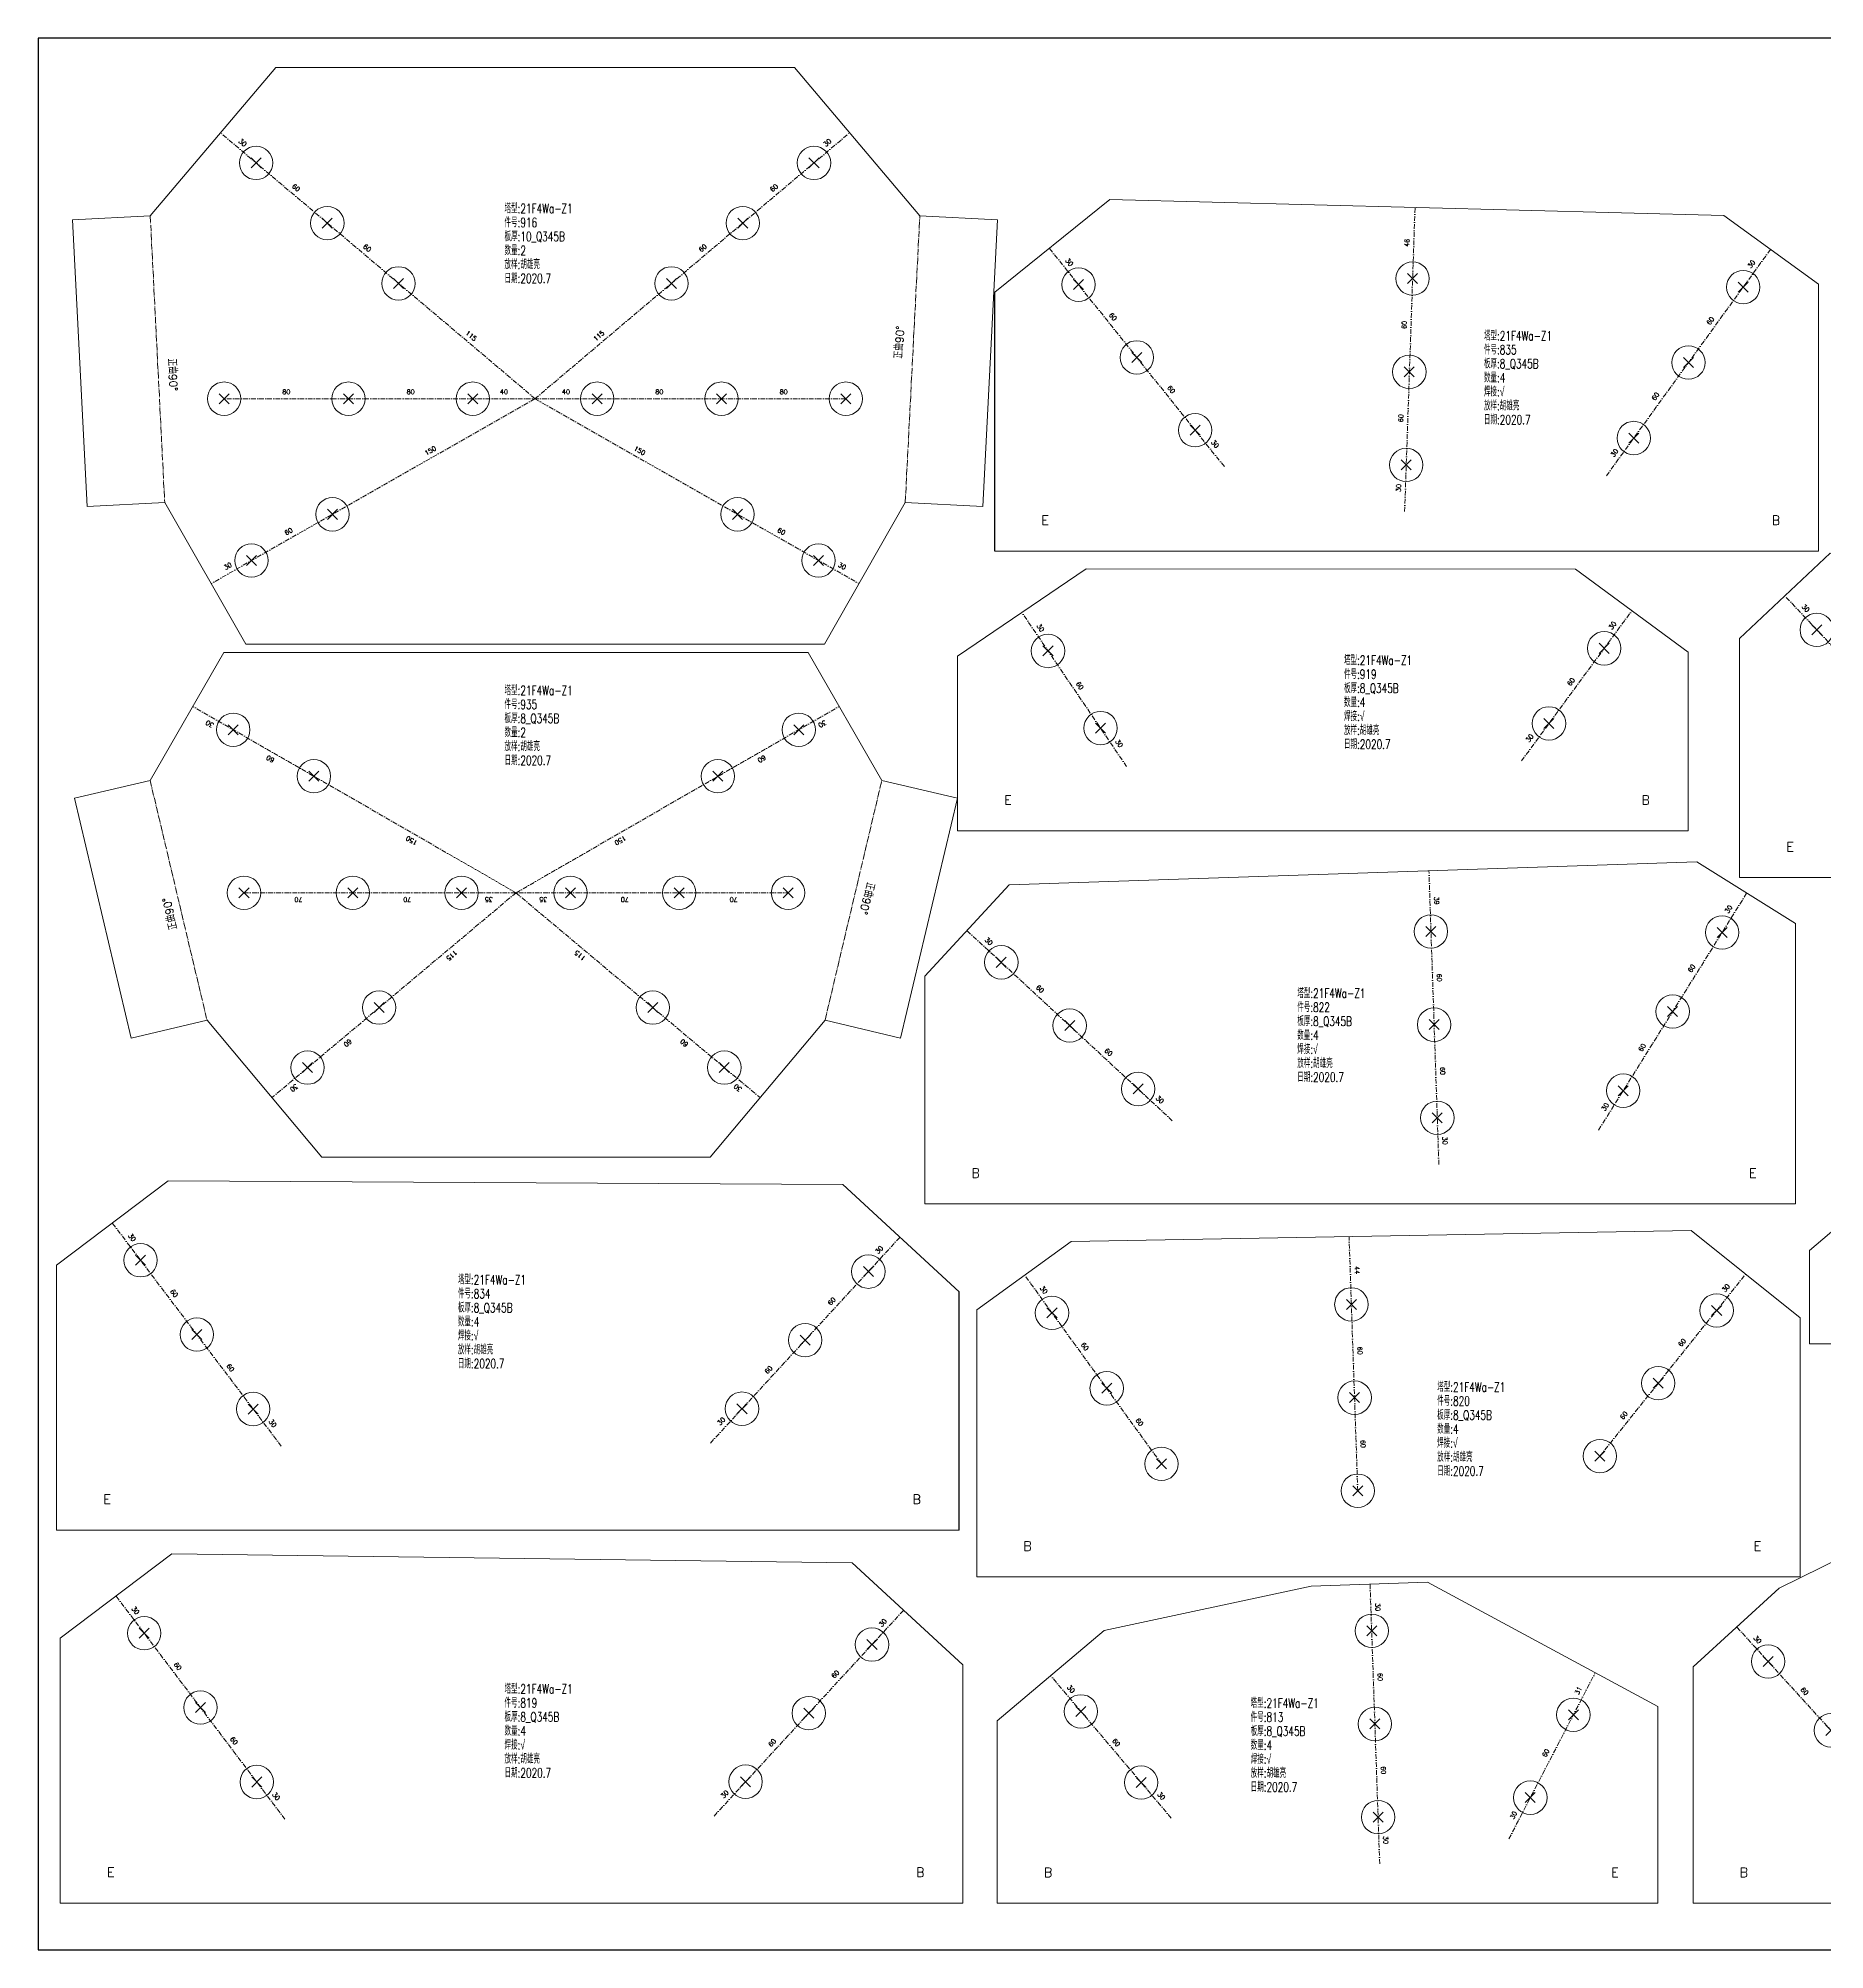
# Model space of a CAD drawing. Extents: x 1310 to 15542, y -76 to 8381.
# Drawn here: x 6401 to 7550, y 7151 to 8381 of the extents above; entities that cross this region are included whole.
import ezdxf
from ezdxf.enums import TextEntityAlignment as Align

# ---------------------------------------------------------------- set-up
doc = ezdxf.new("R2010")
doc.units = 0
doc.header["$MEASUREMENT"] = 0
doc.linetypes.add('一点画线', pattern=[5.2, 3, -1, 0.2, -1])
doc.linetypes.add('制弯线', pattern=[5.9, 4, -0.5, 0.2, -0.5, 0.2, -0.5])
doc.layers.get('0').update_dxf_attribs({"linetype": 'CONTINUOUS', "lineweight": 25})
for name, color, linetype, lineweight in [('1', 7, 'CONTINUOUS', 25), ('2', 7, 'CONTINUOUS', 25), ('5', 7, 'CONTINUOUS', 25)]:
    doc.layers.add(name, color=color, linetype=linetype, lineweight=lineweight)
doc.styles.add('HZ', font='txt.shx', dxfattribs={"width": 0.7, "oblique": 12, "bigfont": 'hztxt.shx'})
doc.styles.get("Standard").update_dxf_attribs({"font": 'simplex.shx', "width": 0.7, "height": 3, "bigfont": 'gbhzfs.shx'})

# ---------------------------------------------------------------- blocks, each defined once
blk = doc.blocks.new('板孔21.5')
at = {"layer": '5', "color": 7, "linetype": 'Continuous', "lineweight": 13}
for p, q in [((-0.3, -0.3), (0.3, 0.3)), ((0.3, -0.3), (-0.3, 0.3))]:
    blk.add_line(p, q, dxfattribs=at)
blk.add_circle((0, 0), 1, dxfattribs=at)
blk = doc.blocks.new('PLKM_93b4ce15-1a64-4b0f-bfd2-b0ce9997255c', base_point=(10465.8, 9372.3))
at = {"layer": '1', "color": 7, "linetype": 'Continuous', "lineweight": 18}
for p, q in [((10123.6, 9534.7), (10076.1, 9452.4)), ((10499.4, 9534.7), (10123.6, 9534.7)), ((10546.8, 9452.4), (10499.4, 9534.7)), ((10076.1, 9452.4), (10027.4, 9440.9)), ((10595.5, 9440.9), (10546.8, 9452.4)), ((10027.4, 9440.9), (10064, 9286.6)), ((10558.9, 9286.6), (10595.5, 9440.9)), ((10064, 9286.6), (10112.7, 9298.1)), ((10112.7, 9298.1), (10186.6, 9210)), ((10436.3, 9210), (10510.3, 9298.1)), ((10510.3, 9298.1), (10558.9, 9286.6)), ((10186.6, 9210), (10436.3, 9210))]:
    blk.add_line(p, q, dxfattribs=at)
at = {"layer": '2', "color": 9, "linetype": '一点画线', "lineweight": 13}
for p, q in [((10311.5, 9380.1), (10103.6, 9500)), ((10311.5, 9380.1), (10519.4, 9500)), ((10136.5, 9380.1), (10486.5, 9380.1)), ((10311.5, 9380.1), (10154.5, 9248.3)), ((10311.4, 9380.1), (10468.5, 9248.3))]:
    blk.add_line(p, q, dxfattribs=at)
at = {"layer": '2', "color": 190, "linetype": '制弯线', "lineweight": 13}
for p, q in [((10076.1, 9452.4), (10112.7, 9298.1)), ((10510.3, 9298.1), (10546.8, 9452.4))]:
    blk.add_line(p, q, dxfattribs=at)
at = {"layer": '1', "color": 7, "linetype": 'Continuous', "lineweight": 0, "xscale": 10.75, "yscale": 10.75, "zscale": 10.75, "rotation": 180}
for p in [(10129.6, 9485), (10493.4, 9485), (10181.5, 9455.1), (10441.4, 9455.1), (10136.5, 9380.1), (10206.5, 9380.1), (10276.5, 9380.1), (10346.5, 9380.1), (10416.5, 9380.1), (10486.5, 9380.1), (10223.4, 9306.2), (10399.5, 9306.2), (10177.4, 9267.6), (10445.5, 9267.6)]:
    blk.add_blockref('板孔21.5', p, dxfattribs=at)
at = {"layer": '1', "color": 7, "linetype": 'Continuous', "lineweight": 13, "insert": (10304.1, 9513.3), "char_height": 6, "width": 600, "attachment_point": 1, "line_spacing_factor": 0.9}
blk.add_mtext('塔型:21F4Wa-Z1\\P件号:935\\P板厚:8_Q345B\\P数量:2\\P放样:胡雄亮\\P日期:2020.7', dxfattribs=at)
at = {"layer": '2', "color": 7, "linetype": 'Continuous', "lineweight": 13}
for s, rotation, p in [('30', 151, (10115.6, 9490.8)), ('30', 210, (10507.4, 9490.8)), ('60', 151, (10154.6, 9468.3)), ('60', 210, (10468.4, 9468.3)), ('150', 151, (10245.5, 9415.8)), ('150', 210, (10377.4, 9415.8)), ('70', 180, (10171.5, 9378.1)), ('70', 180, (10241.5, 9378.1)), ('35', 180, (10294, 9378.1)), ('35', 180, (10329, 9378.1)), ('70', 180, (10381.5, 9378.1)), ('70', 180, (10451.5, 9378.1)), ('115', 220, (10268.7, 9341.6)), ('115', 141, (10354.2, 9341.6)), ('60', 220, (10201.7, 9285.3)), ('60', 141, (10421.2, 9285.3)), ('30', 220, (10167.2, 9256.4)), ('30', 141, (10455.7, 9256.4))]:
    blk.add_text(s, height=3, rotation=rotation, dxfattribs=at).set_placement(p, align=Align.BOTTOM_CENTER)
for rotation, p in [(257, (10535.7, 9387.6)), (104, (10095.3, 9357.4))]:
    blk.add_text('正曲90%%d', height=5, rotation=rotation, dxfattribs=at).set_placement(p, align=Align.BOTTOM_LEFT)
blk = doc.blocks.new('PLKM_e14cb6b3-fe54-40ab-bf7c-7b3cfa7ef2ea', base_point=(6645.5, 9368.2))
at = {"layer": '1', "color": 7, "linetype": 'Continuous', "lineweight": 18}
for p, q in [((6303.9, 9452.5), (6221.2, 9396.3)), ((6618.7, 9452.2), (6303.9, 9452.5)), ((6691.2, 9398.9), (6618.7, 9452.2)), ((6691.2, 9283.9), (6691.2, 9398.9)), ((6221.2, 9396.3), (6221.2, 9283.9)), ((6221.2, 9283.9), (6691.2, 9283.9))]:
    blk.add_line(p, q, dxfattribs=at)
at = {"layer": '2', "color": 9, "linetype": '一点画线', "lineweight": 13}
for p, q in [((6330, 9325.2), (6262.6, 9424.4)), ((6584, 9328.8), (6655, 9425.5))]:
    blk.add_line(p, q, dxfattribs=at)
at = {"layer": '1', "color": 7, "linetype": 'Continuous', "lineweight": 0, "xscale": 10.75, "yscale": 10.75, "zscale": 10.75}
for p in [(6279.4, 9399.6), (6637.2, 9401.3), (6313.2, 9350), (6601.7, 9353)]:
    blk.add_blockref('板孔21.5', p, dxfattribs=at)
at = {"layer": '1', "color": 7, "linetype": 'Continuous', "lineweight": 13, "insert": (6469.8, 9396.6), "char_height": 6, "width": 600, "attachment_point": 1, "line_spacing_factor": 0.9}
blk.add_mtext('塔型:21F4Wa-Z1\\P件号:919\\P板厚:8_Q345B\\P数量:4\\P焊接:√\\P放样:胡雄亮\\P日期:2020.7', dxfattribs=at)
at = {"layer": '2', "color": 7, "linetype": 'Continuous', "lineweight": 13}
for s, rotation, p in [('30', 305, (6272.6, 9413.1)), ('30', 54, (6644.5, 9414.6)), ('60', 305, (6297.9, 9375.9)), ('60', 54, (6617.8, 9378.3)), ('30', 305, (6323.2, 9338.7)), ('30', 54, (6591.2, 9342.1))]:
    blk.add_text(s, height=3, rotation=rotation, dxfattribs=at).set_placement(p, align=Align.BOTTOM_CENTER)
for s, p in [('E', (6251.2, 9298.9)), ('B', (6661.2, 9298.9))]:
    blk.add_text(s, height=6, dxfattribs=at).set_placement(p, align=Align.BOTTOM_LEFT)
blk = doc.blocks.new('PLKM_1c0813aa-8c96-4573-bdc6-c350a5e86697', base_point=(4569, 9469.4))
at = {"layer": '1', "color": 7, "linetype": 'Continuous', "lineweight": 18}
for p, q in [((4260.7, 9655), (4180, 9559.5)), ((4594.4, 9655), (4260.7, 9655)), ((4675.1, 9559.5), (4594.4, 9655)), ((4180, 9559.5), (4130, 9557)), ((4725, 9557), (4675.1, 9559.5)), ((4130, 9557), (4139.4, 9372.5)), ((4715.7, 9372.5), (4725, 9557)), ((4139.4, 9372.5), (4189.3, 9375.1)), ((4189.3, 9375.1), (4241.4, 9283.9)), ((4613.7, 9283.9), (4665.7, 9375.1)), ((4665.7, 9375.1), (4715.7, 9372.5)), ((4241.4, 9283.9), (4613.7, 9283.9))]:
    blk.add_line(p, q, dxfattribs=at)
at = {"layer": '2', "color": 9, "linetype": '一点画线', "lineweight": 13}
for p, q in [((4427.6, 9441.9), (4225.2, 9613)), ((4427.5, 9441.9), (4629.9, 9613)), ((4427.5, 9441.9), (4219.1, 9322.9)), ((4627.5, 9441.9), (4227.5, 9441.9)), ((4427.5, 9441.9), (4636, 9322.9))]:
    blk.add_line(p, q, dxfattribs=at)
at = {"layer": '2', "color": 190, "linetype": '制弯线', "lineweight": 13}
for p, q in [((4180, 9559.5), (4189.3, 9375.1)), ((4665.7, 9375.1), (4675.1, 9559.5))]:
    blk.add_line(p, q, dxfattribs=at)
at = {"layer": '1', "color": 7, "linetype": 'Continuous', "lineweight": 0, "xscale": 10.75, "yscale": 10.75, "zscale": 10.75}
for p in [(4248.1, 9593.6), (4607, 9593.6), (4293.9, 9554.9), (4561.2, 9554.9), (4339.7, 9516.1), (4515.3, 9516.1), (4227.5, 9441.9), (4307.5, 9441.9), (4387.5, 9441.9), (4467.5, 9441.9), (4547.5, 9441.9), (4627.5, 9441.9), (4297.2, 9367.5), (4557.8, 9367.5), (4245.1, 9337.8), (4609.9, 9337.8)]:
    blk.add_blockref('板孔21.5', p, dxfattribs=at)
at = {"layer": '1', "color": 7, "linetype": 'Continuous', "lineweight": 13, "insert": (4407.9, 9567.3), "char_height": 6, "width": 600, "attachment_point": 1, "line_spacing_factor": 0.9}
blk.add_mtext('塔型:21F4Wa-Z1\\P件号:916\\P板厚:10_Q345B\\P数量:2\\P放样:胡雄亮\\P日期:2020.7', dxfattribs=at)
at = {"layer": '2', "color": 7, "linetype": 'Continuous', "lineweight": 13}
for s, rotation, p in [('30', 321, (4237.9, 9604.8)), ('30', 40, (4617.1, 9604.8)), ('60', 321, (4272.3, 9575.8)), ('60', 40, (4582.8, 9575.7)), ('60', 321, (4318.1, 9537)), ('60', 40, (4537, 9537)), ('115', 321, (4384.9, 9480.5)), ('115', 40, (4470.1, 9480.5)), ('150', 30, (4361.4, 9406.4)), ('150', 331, (4493.7, 9406.4)), ('60', 30, (4270.2, 9354.4)), ('60', 331, (4584.9, 9354.4)), ('30', 30, (4231.1, 9332.1)), ('30', 331, (4623.9, 9332.1))]:
    blk.add_text(s, height=3, rotation=rotation, dxfattribs=at).set_placement(p, align=Align.BOTTOM_CENTER)
for rotation, p in [(87, (4665.4, 9467.5)), (274, (4189.7, 9467.5))]:
    blk.add_text('正曲90%%d', height=5, rotation=rotation, dxfattribs=at).set_placement(p, align=Align.BOTTOM_LEFT)
for s, p in [('80', (4267.5, 9443.9)), ('80', (4347.5, 9443.9)), ('40', (4407.5, 9443.9)), ('40', (4447.5, 9443.9)), ('80', (4507.5, 9443.9)), ('80', (4587.5, 9443.9))]:
    blk.add_text(s, height=3, dxfattribs=at).set_placement(p, align=Align.BOTTOM_CENTER)
blk = doc.blocks.new('PLKM_6b9fda58-829f-46b1-8c4a-fd27eba4aaec', base_point=(12180.9, 10492.2))
at = {"color": 0, "linetype": 'Continuous'}
blk.add_line((11723.6, 10379.2), (11723.6, 10545.8), dxfattribs=at)
at = {"layer": '1', "color": 7, "linetype": 'Continuous', "lineweight": 18}
for p, q in [((11797.7, 10605.3), (11723.6, 10545.8)), ((12192.7, 10595), (11797.7, 10605.3)), ((12253.5, 10551), (12192.7, 10595)), ((12253.5, 10379.2), (12253.5, 10551)), ((11723.6, 10379.2), (12253.5, 10379.2))]:
    blk.add_line(p, q, dxfattribs=at)
at = {"layer": '2', "color": 9, "linetype": '一点画线', "lineweight": 13}
for p, q in [((11987.3, 10404.6), (11994, 10600.2)), ((11871.3, 10433.5), (11758.7, 10574)), ((12117.1, 10427.6), (12222.7, 10573.3))]:
    blk.add_line(p, q, dxfattribs=at)
at = {"layer": '1', "color": 7, "linetype": 'Continuous', "lineweight": 0, "xscale": 10.75, "yscale": 10.75, "zscale": 10.75}
for p in [(11777.5, 10550.6), (11992.4, 10554.5), (12205.1, 10549), (11815, 10503.8), (11990.3, 10494.5), (12169.9, 10500.5), (11852.5, 10456.9), (12134.7, 10451.9), (11988.3, 10434.6)]:
    blk.add_blockref('板孔21.5', p, dxfattribs=at)
at = {"layer": '1', "color": 7, "linetype": 'Continuous', "lineweight": 13, "insert": (12038.3, 10520.7), "char_height": 6, "width": 600, "attachment_point": 1, "line_spacing_factor": 0.9}
blk.add_mtext('塔型:21F4Wa-Z1\\P件号:835\\P板厚:8_Q345B\\P数量:4\\P焊接:√\\P放样:胡雄亮\\P日期:2020.7', dxfattribs=at)
at = {"layer": '2', "color": 7, "linetype": 'Continuous', "lineweight": 13}
for s, rotation, p in [('46', 88, (11991.2, 10577.4)), ('30', 310, (11769.7, 10563.5)), ('30', 54, (12212.3, 10562.4)), ('60', 310, (11797.8, 10528.4)), ('60', 54, (12185.9, 10525.9)), ('60', 88, (11989.4, 10524.6)), ('60', 310, (11835.3, 10481.6)), ('60', 54, (12150.6, 10477.3)), ('60', 88, (11987.3, 10464.6)), ('30', 310, (11863.5, 10446.5)), ('30', 54, (12124.2, 10440.9)), ('30', 88, (11985.8, 10419.7))]:
    blk.add_text(s, height=3, rotation=rotation, dxfattribs=at).set_placement(p, align=Align.BOTTOM_CENTER)
for s, p in [('E', (11753.6, 10394.2)), ('B', (12223.5, 10394.2))]:
    blk.add_text(s, height=6, dxfattribs=at).set_placement(p, align=Align.BOTTOM_LEFT)
blk = doc.blocks.new('PLKM_7a301f2c-fae7-4156-bb80-a4dec6a4c549', base_point=(11368.2, 10491.5))
at = {"color": 0, "linetype": 'Continuous'}
blk.add_line((11519.7, 10379.2), (11519.7, 10532.5), dxfattribs=at)
at = {"layer": '1', "color": 7, "linetype": 'Continuous', "lineweight": 18}
for p, q in [((11010.9, 10603.9), (10939.1, 10549.6)), ((11444.8, 10601.5), (11010.9, 10603.9)), ((11519.7, 10532.5), (11444.8, 10601.5)), ((10939.1, 10549.6), (10939.1, 10379.2)), ((10939.1, 10379.2), (11519.7, 10379.2))]:
    blk.add_line(p, q, dxfattribs=at)
at = {"layer": '2', "color": 9, "linetype": '一点画线', "lineweight": 13}
for p, q in [((11083.6, 10433.2), (10975, 10576.7)), ((11359.7, 10435.2), (11481.6, 10567.6))]:
    blk.add_line(p, q, dxfattribs=at)
at = {"layer": '1', "color": 7, "linetype": 'Continuous', "lineweight": 0, "xscale": 10.75, "yscale": 10.75, "zscale": 10.75}
for p in [(10993.1, 10552.8), (11461.3, 10545.5), (11029.3, 10505), (11420.6, 10501.4), (11065.5, 10457.1), (11380, 10457.3)]:
    blk.add_blockref('板孔21.5', p, dxfattribs=at)
at = {"layer": '1', "color": 7, "linetype": 'Continuous', "lineweight": 13, "insert": (11197.2, 10543.3), "char_height": 6, "width": 600, "attachment_point": 1, "line_spacing_factor": 0.9}
blk.add_mtext('塔型:21F4Wa-Z1\\P件号:834\\P板厚:8_Q345B\\P数量:4\\P焊接:√\\P放样:胡雄亮\\P日期:2020.7', dxfattribs=at)
at = {"layer": '2', "color": 7, "linetype": 'Continuous', "lineweight": 13}
for s, rotation, p in [('30', 308, (10985.7, 10566)), ('30', 47, (11470, 10557.9)), ('60', 308, (11012.8, 10530.1)), ('60', 47, (11439.5, 10524.8)), ('60', 308, (11049, 10482.2)), ('60', 47, (11398.8, 10480.7)), ('30', 308, (11076.2, 10446.4)), ('30', 47, (11368.4, 10447.6))]:
    blk.add_text(s, height=3, rotation=rotation, dxfattribs=at).set_placement(p, align=Align.BOTTOM_CENTER)
for s, p in [('E', (10969.1, 10394.2)), ('B', (11489.7, 10394.2))]:
    blk.add_text(s, height=6, dxfattribs=at).set_placement(p, align=Align.BOTTOM_LEFT)
blk = doc.blocks.new('PLKM_efa5da77-ce91-46c7-b6f2-e8e7e9612feb', base_point=(8494.5, 10489.3))
at = {"layer": '1', "color": 7, "linetype": 'Continuous', "lineweight": 18}
for p, q in [((8571.3, 10599.3), (8129, 10584.4)), ((8634.9, 10559.6), (8571.3, 10599.3)), ((8129, 10584.4), (8074.7, 10525.7)), ((8634.9, 10379.2), (8634.9, 10559.6)), ((8074.7, 10525.7), (8074.7, 10379.2)), ((8074.7, 10379.2), (8634.9, 10379.2))]:
    blk.add_line(p, q, dxfattribs=at)
at = {"layer": '2', "color": 9, "linetype": '一点画线', "lineweight": 13}
for p, q in [((8405.4, 10404.6), (8399, 10593.5)), ((8508.1, 10426.6), (8603.5, 10579.2)), ((8233.9, 10432.7), (8101.8, 10555))]:
    blk.add_line(p, q, dxfattribs=at)
at = {"layer": '1', "color": 7, "linetype": 'Continuous', "lineweight": 0, "xscale": 10.75, "yscale": 10.75, "zscale": 10.75}
for p in [(8400.3, 10554.5), (8587.6, 10553.8), (8123.9, 10534.6), (8167.9, 10493.9), (8402.3, 10494.5), (8555.8, 10502.9), (8211.9, 10453.1), (8524, 10452), (8404.4, 10434.6)]:
    blk.add_blockref('板孔21.5', p, dxfattribs=at)
at = {"layer": '1', "color": 7, "linetype": 'Continuous', "lineweight": 13, "insert": (8314.3, 10517.7), "char_height": 6, "width": 600, "attachment_point": 1, "line_spacing_factor": 0.9}
blk.add_mtext('塔型:21F4Wa-Z1\\P件号:822\\P板厚:8_Q345B\\P数量:4\\P焊接:√\\P放样:胡雄亮\\P日期:2020.7', dxfattribs=at)
at = {"layer": '2', "color": 7, "linetype": 'Continuous', "lineweight": 13}
for s, rotation, p in [('39', 273, (8401.6, 10574.1)), ('30', 58, (8593.8, 10567.5)), ('30', 318, (8114.2, 10546.3)), ('60', 58, (8570, 10529.4)), ('60', 318, (8147.2, 10515.7)), ('60', 273, (8403.3, 10524.6)), ('60', 58, (8538.2, 10478.5)), ('60', 318, (8191.3, 10475)), ('60', 273, (8405.4, 10464.6)), ('30', 318, (8224.3, 10444.4)), ('30', 58, (8514.4, 10440.3)), ('30', 273, (8406.9, 10419.7))]:
    blk.add_text(s, height=3, rotation=rotation, dxfattribs=at).set_placement(p, align=Align.BOTTOM_CENTER)
for s, p in [('B', (8104.7, 10394.2)), ('E', (8604.9, 10394.2))]:
    blk.add_text(s, height=6, dxfattribs=at).set_placement(p, align=Align.BOTTOM_LEFT)
blk = doc.blocks.new('PLKM_9db1bf30-e747-4c8c-9856-234342bdd9a0', base_point=(7063.1, 10490.7))
at = {"layer": '1', "color": 7, "linetype": 'Continuous', "lineweight": 18}
for p, q in [((6675.7, 10595), (6615, 10551)), ((7074.6, 10602.1), (6675.7, 10595)), ((7144.8, 10545.8), (7074.6, 10602.1)), ((6615, 10551), (6615, 10379.2)), ((7144.8, 10379.2), (7144.8, 10545.8)), ((6615, 10379.2), (7144.8, 10379.2))]:
    blk.add_line(p, q, dxfattribs=at)
at = {"layer": '2', "color": 9, "linetype": '一点画线', "lineweight": 13}
for p, q in [((6860.1, 10434.6), (6854.5, 10598.2)), ((6733.8, 10451.9), (6645.8, 10573.3)), ((7015.9, 10456.9), (7109.7, 10574))]:
    blk.add_line(p, q, dxfattribs=at)
at = {"layer": '1', "color": 7, "linetype": 'Continuous', "lineweight": 0, "xscale": 10.75, "yscale": 10.75, "zscale": 10.75}
for p in [(6663.4, 10549), (6856, 10554.5), (7091, 10550.6), (6698.6, 10500.5), (6858.1, 10494.5), (7053.4, 10503.8), (7015.9, 10456.9), (6733.8, 10451.9), (6860.1, 10434.6)]:
    blk.add_blockref('板孔21.5', p, dxfattribs=at)
at = {"layer": '1', "color": 7, "linetype": 'Continuous', "lineweight": 13, "insert": (6911.2, 10504.3), "char_height": 6, "width": 600, "attachment_point": 1, "line_spacing_factor": 0.9}
blk.add_mtext('塔型:21F4Wa-Z1\\P件号:820\\P板厚:8_Q345B\\P数量:4\\P焊接:√\\P放样:胡雄亮\\P日期:2020.7', dxfattribs=at)
at = {"layer": '2', "color": 7, "linetype": 'Continuous', "lineweight": 13}
for s, rotation, p in [('44', 273, (6857.3, 10576.4)), ('30', 307, (6656.2, 10562.4)), ('30', 51, (7098.8, 10563.5)), ('60', 307, (6682.6, 10525.9)), ('60', 51, (7070.6, 10528.4)), ('60', 273, (6859.1, 10524.6)), ('60', 307, (6717.8, 10477.3)), ('60', 51, (7033.1, 10481.6)), ('60', 273, (6861.1, 10464.6))]:
    blk.add_text(s, height=3, rotation=rotation, dxfattribs=at).set_placement(p, align=Align.BOTTOM_CENTER)
for s, p in [('B', (6645, 10394.2)), ('E', (7114.8, 10394.2))]:
    blk.add_text(s, height=6, dxfattribs=at).set_placement(p, align=Align.BOTTOM_LEFT)
blk = doc.blocks.new('PLKM_9b59e530-09ee-4a67-8020-9a84e36bc23d', base_point=(6277.3, 10491.5))
at = {"layer": '1', "color": 7, "linetype": 'Continuous', "lineweight": 18}
for p, q in [((5906.2, 10603.9), (5834.4, 10549.6)), ((6343.8, 10598.1), (5906.2, 10603.9)), ((6415, 10532.5), (6343.8, 10598.1)), ((5834.4, 10549.6), (5834.4, 10379.2)), ((6415, 10379.2), (6415, 10532.5)), ((5834.4, 10379.2), (6415, 10379.2))]:
    blk.add_line(p, q, dxfattribs=at)
at = {"layer": '2', "color": 9, "linetype": '一点画线', "lineweight": 13}
for p, q in [((5978.9, 10433.2), (5870.3, 10576.7)), ((6255, 10435.2), (6376.9, 10567.6))]:
    blk.add_line(p, q, dxfattribs=at)
at = {"layer": '1', "color": 7, "linetype": 'Continuous', "lineweight": 0, "xscale": 10.75, "yscale": 10.75, "zscale": 10.75}
for p in [(5888.4, 10552.8), (6356.6, 10545.5), (5924.6, 10505), (6315.9, 10501.4), (5960.8, 10457.1), (6275.3, 10457.3)]:
    blk.add_blockref('板孔21.5', p, dxfattribs=at)
at = {"layer": '1', "color": 7, "linetype": 'Continuous', "lineweight": 13, "insert": (6120.2, 10520), "char_height": 6, "width": 600, "attachment_point": 1, "line_spacing_factor": 0.9}
blk.add_mtext('塔型:21F4Wa-Z1\\P件号:819\\P板厚:8_Q345B\\P数量:4\\P焊接:√\\P放样:胡雄亮\\P日期:2020.7', dxfattribs=at)
at = {"layer": '2', "color": 7, "linetype": 'Continuous', "lineweight": 13}
for s, rotation, p in [('30', 308, (5880.9, 10566)), ('30', 47, (6365.3, 10557.9)), ('60', 308, (5908.1, 10530.1)), ('60', 47, (6334.8, 10524.8)), ('60', 308, (5944.3, 10482.2)), ('60', 47, (6294.1, 10480.7)), ('30', 308, (5971.4, 10446.4)), ('30', 47, (6263.6, 10447.6))]:
    blk.add_text(s, height=3, rotation=rotation, dxfattribs=at).set_placement(p, align=Align.BOTTOM_CENTER)
for s, p in [('E', (5864.4, 10394.2)), ('B', (6385, 10394.2))]:
    blk.add_text(s, height=6, dxfattribs=at).set_placement(p, align=Align.BOTTOM_LEFT)
blk = doc.blocks.new('PLKM_29053053-54bd-4370-a912-1651d624cd3e', base_point=(1948.3, 10482.5))
at = {"layer": '1', "color": 7, "linetype": 'Continuous', "lineweight": 18}
for p, q in [((1768.7, 10583.2), (1635.6, 10554.6)), ((1843.6, 10585.8), (1768.7, 10583.2)), ((1991.7, 10505.8), (1843.6, 10585.8)), ((1635.6, 10554.6), (1566.8, 10496.5)), ((1991.7, 10379.2), (1991.7, 10505.8)), ((1566.8, 10496.5), (1566.8, 10379.2)), ((1566.8, 10379.2), (1991.7, 10379.2))]:
    blk.add_line(p, q, dxfattribs=at)
at = {"layer": '2', "color": 9, "linetype": '一点画线', "lineweight": 13}
for p, q in [((1812.8, 10404.6), (1806.6, 10584.5)), ((1678.7, 10433.9), (1601.2, 10525.5)), ((1895.9, 10420.5), (1951.5, 10527.5))]:
    blk.add_line(p, q, dxfattribs=at)
at = {"layer": '1', "color": 7, "linetype": 'Continuous', "lineweight": 0, "xscale": 10.75, "yscale": 10.75, "zscale": 10.75}
for p in [(1807.7, 10554.5), (1620.6, 10502.6), (1809.7, 10494.5), (1937.4, 10500.4), (1659.3, 10456.8), (1909.7, 10447.1), (1811.8, 10434.6)]:
    blk.add_blockref('板孔21.5', p, dxfattribs=at)
at = {"layer": '1', "color": 7, "linetype": 'Continuous', "lineweight": 13, "insert": (1729.8, 10510.9), "char_height": 6, "width": 600, "attachment_point": 1, "line_spacing_factor": 0.9}
blk.add_mtext('塔型:21F4Wa-Z1\\P件号:813\\P板厚:8_Q345B\\P数量:4\\P焊接:√\\P放样:胡雄亮\\P日期:2020.7', dxfattribs=at)
at = {"layer": '2', "color": 7, "linetype": 'Continuous', "lineweight": 13}
for s, rotation, p in [('30', 273, (1809.2, 10569.6)), ('30', 311, (1612.4, 10515.4)), ('60', 273, (1810.7, 10524.6)), ('31', 63, (1942.7, 10514.9)), ('60', 311, (1641.5, 10481)), ('60', 63, (1921.8, 10474.7)), ('60', 273, (1812.8, 10464.6)), ('30', 311, (1670.5, 10446.6)), ('30', 63, (1901, 10434.7)), ('30', 273, (1814.3, 10419.7))]:
    blk.add_text(s, height=3, rotation=rotation, dxfattribs=at).set_placement(p, align=Align.BOTTOM_CENTER)
for s, p in [('B', (1596.8, 10394.2)), ('E', (1961.7, 10394.2))]:
    blk.add_text(s, height=6, dxfattribs=at).set_placement(p, align=Align.BOTTOM_LEFT)
blk = doc.blocks.new('PLKM_5d747b2d-8725-42d7-b5e7-12411db30ffa', base_point=(5118, 11263.4))
at = {"color": 2}
for p, q in [((4813.6, 11262), (4800.8, 11239.8)), ((4826.5, 11239.8), (4813.6, 11262)), ((4800.8, 11239.8), (4826.5, 11239.8))]:
    blk.add_line(p, q, dxfattribs=at)
for q in [(4813.6, 11262), (4800.8, 11239.8), (4826.5, 11239.8)]:
    blk.add_line((4813.6, 11247.2), q)
for radius in [14.8, 7.42]:
    blk.add_circle((4813.6, 11247.2), radius)
at = {"layer": '1', "color": 7, "linetype": 'Continuous', "lineweight": 18}
for p, q in [((5060.1, 11398.4), (4894.5, 11382.1)), ((5128.8, 11368.4), (5060.1, 11398.4)), ((4894.5, 11382.1), (4667.8, 11188.3)), ((5205.5, 11188.3), (5128.8, 11368.4)), ((4667.8, 11188.3), (4667.8, 11128.3)), ((5205.5, 11128.3), (5205.5, 11188.3)), ((4667.8, 11128.3), (5205.5, 11128.3))]:
    blk.add_line(p, q, dxfattribs=at)
at = {"layer": '2', "color": 9, "linetype": '一点画线', "lineweight": 13}
for p, q in [((4949.2, 11173.2), (4944.4, 11387)), ((5033.9, 11246.1), (5094, 11383.6))]:
    blk.add_line(p, q, dxfattribs=at)
at = {"layer": '1', "color": 7, "linetype": 'Continuous', "lineweight": 0, "xscale": 10.75, "yscale": 10.75, "zscale": 10.75}
for p in [(5082, 11356.1), (4945.1, 11353.2), (4946.5, 11293.2), (5057.9, 11301.1), (5033.9, 11246.1), (4947.9, 11233.2), (4949.2, 11173.2)]:
    blk.add_blockref('板孔21.5', p, dxfattribs=at)
at = {"color": 7, "style": 'HZ', "width": 0.8}
blk.add_text('%%C32钻', height=8, dxfattribs=at).set_placement((4802.9, 11222.3))
at = {"layer": '1', "color": 7, "linetype": 'Continuous', "lineweight": 13, "insert": (4968.2, 11327.8), "char_height": 6, "width": 600, "attachment_point": 1, "line_spacing_factor": 0.9}
blk.add_mtext('塔型:21F4Wa-Z1\\P件号:715\\P板厚:8_Q345B\\P数量:4\\P焊接:√\\P放样:胡雄亮\\P日期:2020.7', dxfattribs=at)
at = {"layer": '2', "color": 7, "linetype": 'Continuous', "lineweight": 13}
for s, rotation, p in [('34', 272, (4946.8, 11370.1)), ('30', 66, (5086.1, 11370.6)), ('60', 66, (5068.1, 11329.4)), ('60', 272, (4947.8, 11323.3)), ('60', 66, (5044.1, 11274.4)), ('60', 272, (4949.2, 11263.3)), ('60', 272, (4950.5, 11203.3))]:
    blk.add_text(s, height=3, rotation=rotation, dxfattribs=at).set_placement(p, align=Align.BOTTOM_CENTER)
for s, p in [('E', (4697.8, 11143.3)), ('B', (5175.5, 11143.3))]:
    blk.add_text(s, height=6, dxfattribs=at).set_placement(p, align=Align.BOTTOM_LEFT)
blk = doc.blocks.new('PLKM_8fd39e6b-e7c7-4d4b-af1d-7c4e5f96aee3', base_point=(4312.7, 11264.5))
at = {"layer": '1', "color": 7, "linetype": 'Continuous', "lineweight": 18}
for p, q in [((4117.1, 11396.2), (3985.5, 11330.9)), ((4247.7, 11400.7), (4117.1, 11396.2)), ((4467.8, 11188.3), (4247.7, 11400.7)), ((3985.5, 11330.9), (3930, 11280.4)), ((3930, 11280.4), (3930, 11128.3)), ((4467.8, 11128.3), (4467.8, 11188.3)), ((3930, 11128.3), (4467.8, 11128.3))]:
    blk.add_line(p, q, dxfattribs=at)
at = {"layer": '2', "color": 9, "linetype": '一点画线', "lineweight": 13}
for p, q in [((4180.3, 11158.3), (4172.1, 11398.1)), ((4079.3, 11172.9), (3958.1, 11306)), ((4304.4, 11178.1), (4390.2, 11263.2))]:
    blk.add_line(p, q, dxfattribs=at)
at = {"layer": '1', "color": 7, "linetype": 'Continuous', "lineweight": 0, "xscale": 10.75, "yscale": 10.75, "zscale": 10.75}
for p in [(4173.1, 11368.1), (4175.1, 11308.2), (3978.3, 11283.8), (4177.2, 11248.2), (4018.7, 11239.5), (4368.3, 11241.4), (4059.1, 11195.1), (4325.7, 11199.2), (4179.3, 11188.2)]:
    blk.add_blockref('板孔21.5', p, dxfattribs=at)
at = {"layer": '1', "color": 7, "linetype": 'Continuous', "lineweight": 13}
blk.add_text('↓ 双面坡口4*4 ↓', height=6, dxfattribs=at).set_placement((4198.9, 11138.3), align=Align.BOTTOM_CENTER)
at = {"layer": '1', "color": 7, "linetype": 'Continuous', "lineweight": 13, "insert": (4095.4, 11292.6), "char_height": 6, "width": 600, "attachment_point": 1, "line_spacing_factor": 0.9}
blk.add_mtext('塔型:21F4Wa-Z1\\P件号:714\\P板厚:10_Q345B\\P数量:4\\P焊接:√\\P放样:胡雄亮\\P日期:2020.7', dxfattribs=at)
at = {"layer": '2', "color": 7, "linetype": 'Continuous', "lineweight": 13}
for s, rotation, p in [('30', 273, (4174.6, 11383.2)), ('60', 273, (4176.1, 11338.2)), ('30', 313, (3969.7, 11296.2)), ('60', 273, (4178.2, 11278.3)), ('60', 313, (4000, 11263)), ('31', 45, (4377.8, 11253.7)), ('60', 313, (4040.4, 11218.6)), ('60', 273, (4180.2, 11218.3)), ('60', 45, (4345.6, 11221.7)), ('30', 45, (4313.6, 11190)), ('30', 313, (4070.7, 11185.3)), ('30', 273, (4181.8, 11173.3))]:
    blk.add_text(s, height=3, rotation=rotation, dxfattribs=at).set_placement(p, align=Align.BOTTOM_CENTER)
for s, p in [('B', (3960, 11143.3)), ('E', (4437.8, 11143.3))]:
    blk.add_text(s, height=6, dxfattribs=at).set_placement(p, align=Align.BOTTOM_LEFT)
blk = doc.blocks.new('PLKM_f10a458e-f560-410f-9a89-5a2d56fc55aa', base_point=(2062.8, 11232.6))
at = {"layer": '1', "color": 7, "linetype": 'Continuous', "lineweight": 18}
for p, q in [((1678.3, 11336.9), (1620.1, 11282)), ((2129, 11326.7), (1678.3, 11336.9)), ((2181.9, 11266.8), (2129, 11326.7)), ((1620.1, 11282), (1620.1, 11128.3)), ((2181.9, 11128.3), (2181.9, 11266.8)), ((1620.1, 11128.3), (2181.9, 11128.3))]:
    blk.add_line(p, q, dxfattribs=at)
at = {"layer": '2', "color": 9, "linetype": '一点画线', "lineweight": 13}
for p, q in [((1752, 11200.3), (1649.2, 11309.5)), ((2043.1, 11197.4), (2155.4, 11296.7))]:
    blk.add_line(p, q, dxfattribs=at)
at = {"layer": '1', "color": 7, "linetype": 'Continuous', "lineweight": 0, "xscale": 10.75, "yscale": 10.75, "zscale": 10.75}
for p in [(1669.7, 11287.6), (2133, 11276.9), (1710.9, 11244), (2088, 11237.1), (1752, 11200.3), (2043.1, 11197.4)]:
    blk.add_blockref('板孔21.5', p, dxfattribs=at)
at = {"layer": '1', "color": 7, "linetype": 'Continuous', "lineweight": 13, "insert": (1905.5, 11261.1), "char_height": 6, "width": 600, "attachment_point": 1, "line_spacing_factor": 0.9}
blk.add_mtext('塔型:21F4Wa-Z1\\P件号:710\\P板厚:8_Q345B\\P数量:4\\P焊接:√\\P放样:胡雄亮\\P日期:2020.7', dxfattribs=at)
at = {"layer": '2', "color": 7, "linetype": 'Continuous', "lineweight": 13}
for s, rotation, p in [('30', 314, (1660.9, 11299.9)), ('30', 41, (2142.9, 11288.3)), ('60', 314, (1691.8, 11267.2)), ('60', 41, (2109.2, 11258.5)), ('60', 314, (1732.9, 11223.5)), ('60', 41, (2064.2, 11218.8))]:
    blk.add_text(s, height=3, rotation=rotation, dxfattribs=at).set_placement(p, align=Align.BOTTOM_CENTER)
for s, p in [('E', (1650.1, 11143.3)), ('B', (2151.9, 11143.3))]:
    blk.add_text(s, height=6, dxfattribs=at).set_placement(p, align=Align.BOTTOM_LEFT)

msp = doc.modelspace()

# ---------------------------------------------------------------- linework, layer by layer
at = {"color": 0, "linetype": 'Continuous'}
msp.add_lwpolyline([(6400.706, 7150.933), (12426.536, 7150.933), (12426.536, 8380.933), (6400.706, 8380.933)], close=True, dxfattribs=at)

# ---------------------------------------------------------------- block references
for name, p in [('PLKM_1c0813aa-8c96-4573-bdc6-c350a5e86697', (6861.775, 8176.485)), ('PLKM_6b9fda58-829f-46b1-8c4a-fd27eba4aaec', (7473.366, 8163.973)), ('PLKM_f10a458e-f560-410f-9a89-5a2d56fc55aa', (7937.963, 7945.221)), ('PLKM_e14cb6b3-fe54-40ab-bf7c-7b3cfa7ef2ea', (7416.424, 7955.262)), ('PLKM_93b4ce15-1a64-4b0f-bfd2-b0ce9997255c', (6862.379, 7823.266)), ('PLKM_efa5da77-ce91-46c7-b6f2-e8e7e9612feb', (7390.882, 7741.015)), ('PLKM_5d747b2d-8725-42d7-b5e7-12411db30ffa', (7990.503, 7675.973)), ('PLKM_7a301f2c-fae7-4156-bb80-a4dec6a4c549', (6841.656, 7533.288)), ('PLKM_9db1bf30-e747-4c8c-9856-234342bdd9a0', (7452.592, 7502.409)), ('PLKM_8fd39e6b-e7c7-4d4b-af1d-7c4e5f96aee3', (7848.003, 7317.129)), ('PLKM_9b59e530-09ee-4a67-8020-9a84e36bc23d', (6857.787, 7293.288)), ('PLKM_29053053-54bd-4370-a912-1651d624cd3e', (7399.207, 7284.224))]:
    msp.add_blockref(name, p, dxfattribs=at)

doc.saveas('drawing.dxf')
